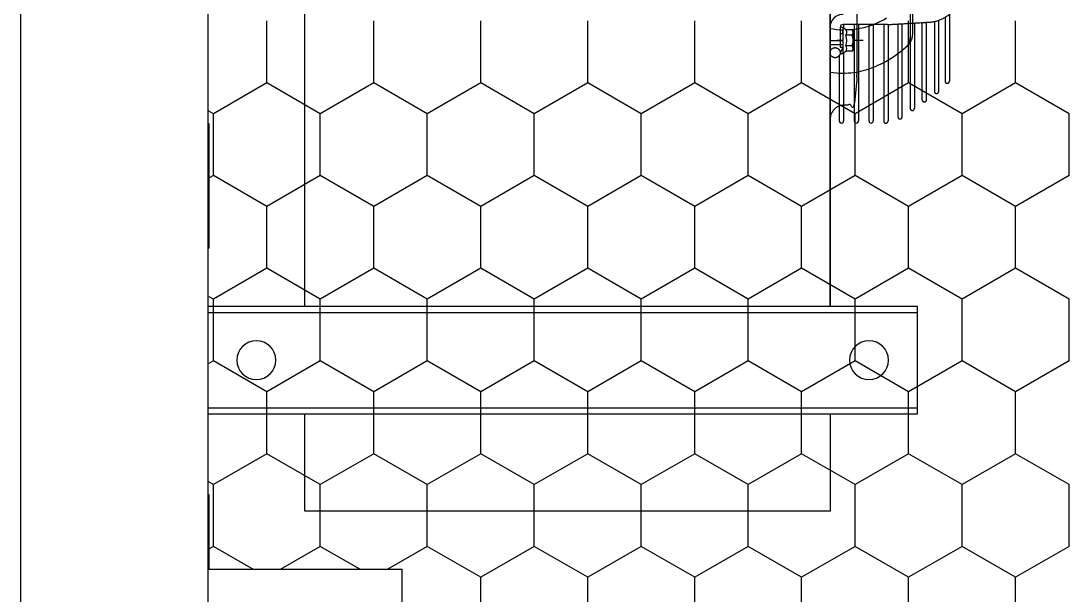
# Model space of a CAD drawing. Header units: millimetres. Extents: x 65390 to 71510, y 46362 to 50796.
# Drawn here: x 68687.9 to 68741.8, y 48424.8 to 48454.2 of the extents above; entities that cross this region are included whole.
import ezdxf

# ---------------------------------------------------------------- set-up
doc = ezdxf.new("R2010")
doc.units = ezdxf.units.MM
doc.linetypes.add('DASHED', pattern=[19.05, 12.7, -6.35])
for name, color, linetype in [('DIŞ PANEL', 21, 'Continuous'), ('Kıtc-002 Çizgi', 7, 'Continuous'), ('Kıtc-028 Yer Izgarası', 252, 'Continuous'), ('Kıtc-034 Soğuk Oda', 1, 'Continuous')]:
    doc.layers.add(name, color=color, linetype=linetype)
doc.layers.add('MIM_Sktürk', color=251, linetype='Continuous', lineweight=9)
doc.layers.add('WALL INTERNAL', color=7, linetype='Continuous', lineweight=50)

# ---------------------------------------------------------------- blocks, each defined once
blk = doc.blocks.new('İÇ-DOLU-2514-B-B-(80)')
at = {"layer": 'DIŞ PANEL'}
blk.add_lwpolyline([(0, 81), (2514, 81), (2514, -15), (0, -15)], close=True, dxfattribs=at)
blk = doc.blocks.new('A$C50763B7D')
at = {"layer": 'Kıtc-034 Soğuk Oda'}
for p, q in [((109.807, 42.906), (109.807, 6.406)), ((114.693, 42.906), (114.693, 6.406)), ((109.5, 37.906), (10.5, 37.906)), ((120, 37.906), (115, 37.906)), ((120, 37.906), (115, 37.906)), ((120, 10.906), (120, 37.906)), ((10.5, 10.906), (109.5, 10.906)), ((95.154, 10.906), (96.456, 10.906)), ((109.5, 10.906), (99.84, 10.906)), ((115, 10.906), (120, 10.906)), ((95.006, 7.959), (95.006, 10.241)), ((95.476, 10.389), (95.476, 10.241)), ((95.006, 10.21), (95.178, 10.21)), ((95.828, 9.197), (95.828, 9.723)), ((96.105, 9.771), (96.105, 10.093))]:
    blk.add_line(p, q, dxfattribs=at)
for points in [[(109.5, 6.406), (109.5, 42.906), (115, 42.906), (115, 6.406)], [(96.456, 10.389), (96.493, 10.389), (96.493, 10.241), (96.179, 10.241), (95.476, 10.241), (95.154, 10.241), (95.154, 10.389), (95.476, 10.389), (96.179, 10.389), (96.179, 10.241)]]:
    blk.add_lwpolyline(points, close=True, dxfattribs=at)
for points in [[(64.84, 10.906), (97.844, 10.906), (96.043, 10.906), (96.043, 10.759), (96.043, 10.241)], [(95.828, 10.906), (95.828, 10.241), (95.828, 10.55)], [(96.599, 10.432), (97.844, 10.432), (99.271, 10.432), (99.954, 10.432)], [(96.477, 10.21), (97.844, 10.21), (99.271, 10.21), (99.954, 10.21)], [(95.006, 9.67), (97.844, 9.67), (99.271, 9.67), (99.954, 9.67)], [(95.006, 9.448), (97.966, 9.448), (99.149, 9.448), (99.962, 9.448)], [(95.006, 8.909), (97.966, 8.909), (99.149, 8.909), (99.964, 8.909)], [(95.006, 8.687), (97.966, 8.687), (99.149, 8.687), (99.963, 8.687)], [(95.006, 7.925), (97.892, 7.925), (99.223, 7.925), (99.963, 7.925)], [(94.933, 6.57), (97.892, 6.57), (99.223, 6.57), (99.321, 6.57)], [(98.878, 6.168), (97.965, 6.168), (94.91, 6.168)], [(94.482, 4.768), (97.39, 4.768), (97.917, 4.768)]]:
    blk.add_lwpolyline(points, dxfattribs=at)
for centre in [(112.25, 40.406), (112.25, 8.906)]:
    blk.add_circle(centre, 1, dxfattribs=at)
at = {"layer": 'Kıtc-034 Soğuk Oda', "extrusion": (0, 0, -1)}
for centre, major_axis, start_param, end_param in [((95.154, 10.241), (-0.471, 0.471), 5.497787, 7.068583), ((91.229, 10.146), (2.866, 2.866), 0.596681, 0.761961), ((93.296, 10.254), (2.979, 2.979), 0.629818, 0.784009), ((95.154, 10.241), (-0.105, 0.105), 5.497787, 7.068583), ((93.296, 10.265), (2.979, 2.979), 0.786787, 1.055595), ((99.967, 10.321), (-0.0784, 0.0784), 0.667459, 4.001115), ((99.967, 10.321), (-0.0784, 0.0784), 0.667459, 4.001115), ((91.229, 10.158), (-2.866, 2.866), 2.424874, 2.632429), ((95.828, 10.877), (0.588, 0.588), 2.016358, 2.696031), ((96.243, 10.271), (-0.16, 0.16), 3.26588, 4.588102), ((99.962, 9.559), (-0.0784, 0.0784), 0.783836, 3.950291), ((99.963, 9.559), (-0.0784, 0.0784), 0.783836, 3.950291), ((91.277, 10.117), (-2.826, 2.826), 2.625965, 2.912328), ((92.627, 10.46), (-3.472, 3.472), 2.628289, 2.870409), ((99.963, 8.798), (-0.0784, 0.0784), 0.791253, 3.926991), ((91.309, 7.959), (-2.614, 2.614), 2.356194, 2.412803), ((91.375, 11.171), (4.49, 4.49), 1.300028, 1.504436), ((95.474, 8.226), (-1.033, 1.033), 3.829685, 3.927249), ((95.487, 8.108), (0.949, 0.949), 2.156218, 2.259453), ((95.529, 7.902), (0.8, 0.8), 2.041244, 2.156946), ((95.61, 7.658), (0.618, 0.618), 1.90484, 2.042285), ((99.314, 6.681), (0.0784, 0.0784), -0.794299, 2.356194), ((93.045, 5.931), (-1.307, 1.307), 2.322064, 2.419613)]:
    blk.add_ellipse(centre, major_axis=major_axis, ratio=1, start_param=start_param, end_param=end_param, dxfattribs=at)
at = {"layer": 'Kıtc-034 Soğuk Oda'}
for points, weights, knots in [([(99.84, 10.906), (82.34, 10.906), (64.84, 10.906), (65.146, 10.906), (65.363, 10.69), (65.579, 10.473), (65.579, 10.167), (65.579, 9.853), (65.579, 9.538), (82.364, 9.538), (99.149, 9.538), (99.149, 9.853), (99.149, 10.167), (99.149, 10.473), (99.366, 10.69), (99.582, 10.906), (99.888, 10.906), (99.58, 10.906), (99.271, 10.906), (98.557, 10.906), (97.844, 10.906)], [1, 1, 1, 0.923879532511, 1, 0.923879532511, 1, 1, 1, 1, 1, 1, 1, 0.923879532509, 1, 0.923879532509, 1, 1, 1, 1, 1], [0, 0, 0, 1, 1, 1.785398, 1.785398, 2.570796, 2.570796, 3.570796, 3.570796, 4.570796, 4.570796, 5.570796, 5.570796, 6.356194, 6.356194, 7.141593, 7.141593, 8.141593, 8.141593, 9.141593, 9.141593, 9.141593]), ([(96.456, 10.389), (96.197, 10.389), (96.197, 10.648), (96.197, 10.906), (96.456, 10.906), (96.715, 10.906), (96.715, 10.648), (96.715, 10.389), (96.456, 10.389)], [1, 0.707106781187, 1, 0.707106781187, 1, 0.707106781187, 1, 0.707106781187, 1], [0, 0, 0, 1.570796, 1.570796, 3.141593, 3.141593, 4.712389, 4.712389, 6.283185, 6.283185, 6.283185]), ([(95.55, 9.771), (95.55, 9.932), (95.55, 10.093), (95.412, 9.985), (95.273, 10.093), (95.273, 9.932), (95.273, 9.771), (95.273, 9.77), (95.273, 9.768), (95.312, 9.746), (95.351, 9.723), (95.828, 9.723), (96.304, 9.723), (96.343, 9.746), (96.382, 9.768), (96.382, 9.77), (96.382, 9.771), (96.382, 9.932), (96.382, 10.093), (96.442, 10.167), (96.502, 10.241), (95.828, 10.241), (95.153, 10.241), (95.213, 10.167), (95.273, 10.093)], [1, 1, 1, 0.789310470487, 1, 1, 1, 1, 1, 1, 1, 1, 1, 1, 1, 1, 1, 1, 1, 1, 1, 1, 1, 1, 1], [0, 0, 0, 1, 1, 2.322222, 2.322222, 3.322222, 3.322222, 4.322222, 4.322222, 5.322222, 5.322222, 6.322222, 6.322222, 7.322222, 7.322222, 8.322222, 8.322222, 9.322222, 9.322222, 10.322222, 10.322222, 11.322222, 11.322222, 12.322222, 12.322222, 12.322222]), ([(96.382, 9.771), (96.243, 9.663), (96.105, 9.771), (95.828, 9.673), (95.55, 9.771), (95.412, 9.663), (95.273, 9.771)], [1, 0.789310470464, 1, 0.942809041584, 1, 0.789310470464, 1], [0, 0, 0, 1.322222, 1.322222, 2.001896, 2.001896, 3.324118, 3.324118, 3.324118]), ([(95.006, 8.147), (96.486, 8.147), (97.966, 8.147), (98.557, 8.147), (99.149, 8.147), (99.555, 8.147), (99.962, 8.147), (100.026, 8.148), (100.059, 8.092), (100.091, 8.037), (100.059, 7.981), (100.027, 7.925), (99.963, 7.925)], [1, 1, 1, 1, 1, 1, 1, 0.865282725601, 1, 0.865282725601, 1, 0.865282725601, 1], [0, 0, 0, 1, 1, 2, 2, 3, 3, 4.050164, 4.050164, 5.100329, 5.100329, 6.150493, 6.150493, 6.150493]), ([(95, 7.75), (94.945, 6.782), (94.89, 5.814), (94.79, 4.228), (93.207, 4.09), (93.115, 4.077), (93.024, 4.064), (91.662, 4.064), (90.299, 4.064), (89.248, 4.67), (88.197, 5.276)], [1, 1, 1, 0.758325483999, 1, 1, 1, 1, 1, 1, 1], [0, 0, 0, 1, 1, 2.420112, 2.420112, 3.420112, 3.420112, 4.420112, 4.420112, 5.420112, 5.420112, 5.420112]), ([(95.474, 6.658), (93.015, 6.658), (90.556, 6.658), (89.789, 6.658), (89.113, 7.019)], [1, 1, 1, 0.970123420627, 1], [0, 0, 0, 1, 1, 1.490115, 1.490115, 1.490115]), ([(95.474, 6.766), (93.015, 6.766), (90.556, 6.766), (89.816, 6.766), (89.164, 7.114)], [1, 1, 1, 0.970123420627, 1], [0, 0, 0, 1, 1, 1.490115, 1.490115, 1.490115]), ([(94.981, 7.415), (95.901, 7.415), (96.822, 7.415), (98.022, 7.415), (99.223, 7.415), (99.487, 7.415), (99.752, 7.415), (99.862, 7.415), (99.862, 7.305), (99.862, 7.195), (99.752, 7.194), (99.487, 7.194), (99.223, 7.194), (97.997, 7.194), (96.771, 7.194), (95.87, 7.194), (94.968, 7.194)], [1, 1, 1, 1, 1, 1, 1, 0.710246643459, 1, 0.710246643459, 1, 1, 1, 1, 1, 1, 1], [0, 0, 0, 1, 1, 2, 2, 3, 3, 4.561896, 4.561896, 6.123791, 6.123791, 7.123791, 7.123791, 8.123791, 8.123791, 9.123791, 9.123791, 9.123791]), ([(94.946, 6.792), (96.005, 6.792), (97.065, 6.792), (98.144, 6.792), (99.223, 6.792), (99.268, 6.792), (99.313, 6.792), (99.378, 6.792), (99.41, 6.737), (99.443, 6.681), (99.411, 6.625), (99.379, 6.57), (99.314, 6.57)], [1, 1, 1, 1, 1, 1, 1, 0.865282725606, 1, 0.865282725606, 1, 0.865282725606, 1], [0, 0, 0, 1, 1, 2, 2, 3, 3, 4.050164, 4.050164, 5.100329, 5.100329, 6.150493, 6.150493, 6.150493]), ([(95.991, 6.871), (96.04, 6.895), (96.083, 6.926), (96.121, 6.953), (96.152, 6.988), (95.897, 6.651), (95.474, 6.658)], [1, 0.996267402492, 1, 0.993539279801, 1, 0.891942634525, 1], [0, 0, 0, 0.172857, 0.172857, 0.400324, 0.400324, 1.33867, 1.33867, 1.33867]), ([(98.878, 6.168), (98.989, 6.166), (98.988, 6.056), (98.987, 5.946), (98.877, 5.946), (98.411, 5.946), (97.945, 5.946), (96.42, 5.946), (94.894, 5.946)], [1, 0.709328460322, 1, 0.709328460322, 1, 1, 1, 1, 1], [0, 0, 0, 1.564503, 1.564503, 3.129005, 3.129005, 4.129005, 4.129005, 5.129005, 5.129005, 5.129005]), ([(94.853, 5.544), (96.352, 5.544), (97.85, 5.544), (98.146, 5.544), (98.441, 5.544), (98.552, 5.543), (98.551, 5.432), (98.551, 5.322), (98.44, 5.322), (98.101, 5.322), (97.761, 5.322), (96.276, 5.322), (94.791, 5.322)], [1, 1, 1, 1, 1, 0.708678466812, 1, 0.708678466812, 1, 1, 1, 1, 1], [0, 0, 0, 1, 1, 2, 2, 3.566346, 3.566346, 5.132692, 5.132692, 6.132692, 6.132692, 7.132692, 7.132692, 7.132692]), ([(94.636, 4.99), (96.103, 4.99), (97.569, 4.99), (97.744, 4.99), (97.918, 4.99), (98.029, 4.989), (98.028, 4.879), (98.028, 4.768), (97.917, 4.768)], [1, 1, 1, 1, 1, 0.708678466812, 1, 0.708678466812, 1], [0, 0, 0, 1, 1, 2, 2, 3.566346, 3.566346, 5.132692, 5.132692, 5.132692])]:
    blk.add_rational_spline(points, weights, degree=2, knots=knots, dxfattribs=at)
blk = doc.blocks.new('A$C395D4C7C')
at = {"layer": 'Kıtc-028 Yer Izgarası'}
for p, q in [((10, 79.918), (13.827, 79.918)), ((11.192, 79.709), (11.071, 79.918)), ((13.828, 79.917), (13.876, 80)), ((14.367, 79.709), (14.51, 79.955)), ((20.717, 79.709), (20.586, 79.937)), ((23.892, 79.709), (24.018, 79.926)), ((26.529, 79.918), (26.482, 80)), ((26.527, 79.918), (32.877, 79.918)), ((30.242, 79.709), (30.121, 79.918)), ((32.878, 79.917), (32.926, 80)), ((33.417, 79.709), (33.551, 79.94)), ((10, 77.643), (11.192, 79.709)), ((11.192, 79.709), (14.367, 79.709)), ((15.955, 76.959), (14.367, 79.709)), ((19.13, 76.959), (20.717, 79.709)), ((20.717, 79.709), (23.892, 79.709)), ((25.48, 76.959), (23.892, 79.709)), ((28.655, 76.959), (30.242, 79.709)), ((30.242, 79.709), (33.417, 79.709)), ((35.005, 76.959), (33.417, 79.709)), ((14.367, 74.209), (15.955, 76.959)), ((15.955, 76.959), (19.13, 76.959)), ((20.717, 74.209), (19.13, 76.959)), ((23.892, 74.209), (25.48, 76.959)), ((25.48, 76.959), (28.655, 76.959)), ((30.242, 74.209), (28.655, 76.959)), ((33.417, 74.209), (35.005, 76.959)), ((35.005, 76.959), (38.18, 76.959)), ((11.192, 74.209), (10, 76.274)), ((10, 72.144), (11.192, 74.209)), ((11.192, 74.209), (14.367, 74.209)), ((15.955, 71.46), (14.367, 74.209)), ((19.13, 71.46), (20.717, 74.209)), ((20.717, 74.209), (23.892, 74.209)), ((25.48, 71.46), (23.892, 74.209)), ((28.655, 71.46), (30.242, 74.209)), ((30.242, 74.209), (33.417, 74.209)), ((35.005, 71.46), (33.417, 74.209)), ((14.367, 68.71), (15.955, 71.46)), ((15.955, 71.46), (19.13, 71.46)), ((20.717, 68.71), (19.13, 71.46)), ((23.892, 68.71), (25.48, 71.46)), ((25.48, 71.46), (28.655, 71.46)), ((30.242, 68.71), (28.655, 71.46)), ((33.417, 68.71), (35.005, 71.46)), ((35.005, 71.46), (38.18, 71.46)), ((11.192, 68.71), (10, 70.775)), ((9.605, 65.96), (11.192, 68.71)), ((11.192, 68.71), (14.367, 68.71)), ((15.955, 65.96), (14.367, 68.71)), ((19.13, 65.96), (20.717, 68.71)), ((20.717, 68.71), (23.892, 68.71)), ((25.48, 65.96), (23.892, 68.71)), ((28.655, 65.96), (30.242, 68.71)), ((30.242, 68.71), (33.417, 68.71)), ((35.005, 65.96), (33.417, 68.71)), ((6.43, 65.96), (9.605, 65.96)), ((11.192, 63.211), (9.605, 65.96)), ((14.367, 63.211), (15.955, 65.96)), ((15.955, 65.96), (19.13, 65.96)), ((20.717, 63.211), (19.13, 65.96)), ((23.892, 63.211), (25.48, 65.96)), ((25.48, 65.96), (28.655, 65.96)), ((30.242, 63.211), (28.655, 65.96)), ((33.417, 63.211), (35.005, 65.96)), ((35.005, 65.96), (38.18, 65.96)), ((9.605, 60.461), (11.192, 63.211)), ((11.192, 63.211), (14.367, 63.211)), ((15.955, 60.461), (14.367, 63.211)), ((19.13, 60.461), (20.717, 63.211)), ((20.717, 63.211), (23.892, 63.211)), ((25.48, 60.461), (23.892, 63.211)), ((28.655, 60.461), (30.242, 63.211)), ((30.242, 63.211), (33.417, 63.211)), ((35.005, 60.461), (33.417, 63.211)), ((6.43, 60.461), (9.605, 60.461)), ((11.192, 57.712), (9.605, 60.461)), ((14.367, 57.711), (15.955, 60.461)), ((15.955, 60.461), (19.13, 60.461)), ((20.717, 57.712), (19.13, 60.461)), ((23.892, 57.711), (25.48, 60.461)), ((25.48, 60.461), (28.655, 60.461)), ((30.242, 57.712), (28.655, 60.461)), ((33.417, 57.711), (35.005, 60.461)), ((35.005, 60.461), (38.18, 60.461)), ((9.605, 54.962), (11.192, 57.711)), ((11.192, 57.712), (14.367, 57.712)), ((15.955, 54.962), (14.367, 57.712)), ((19.13, 54.962), (20.717, 57.711)), ((20.717, 57.712), (23.892, 57.712)), ((25.48, 54.962), (23.892, 57.712)), ((28.655, 54.962), (30.242, 57.711)), ((30.242, 57.712), (33.417, 57.712)), ((35.005, 54.962), (33.417, 57.712)), ((6.43, 54.962), (9.605, 54.962)), ((11.192, 52.212), (9.605, 54.962)), ((14.367, 52.212), (15.955, 54.962)), ((15.955, 54.962), (19.13, 54.962)), ((20.717, 52.212), (19.13, 54.962)), ((23.892, 52.212), (25.48, 54.962)), ((25.48, 54.962), (28.655, 54.962)), ((30.242, 52.212), (28.655, 54.962)), ((33.417, 52.212), (35.005, 54.962)), ((35.005, 54.962), (38.18, 54.962)), ((9.605, 49.463), (11.192, 52.212)), ((11.192, 52.212), (14.367, 52.212)), ((15.955, 49.463), (14.367, 52.212)), ((19.13, 49.463), (20.717, 52.212)), ((20.717, 52.212), (23.892, 52.212)), ((25.48, 49.463), (23.892, 52.212)), ((28.655, 49.463), (30.242, 52.212)), ((30.242, 52.212), (33.417, 52.212)), ((35.005, 49.463), (33.417, 52.212)), ((6.43, 49.463), (9.605, 49.463)), ((11.192, 46.713), (9.605, 49.463)), ((14.367, 46.713), (15.955, 49.463)), ((15.955, 49.463), (19.13, 49.463)), ((20.717, 46.713), (19.13, 49.463)), ((23.892, 46.713), (25.48, 49.463)), ((25.48, 49.463), (28.655, 49.463)), ((30.242, 46.713), (28.655, 49.463)), ((33.417, 46.713), (35.005, 49.463)), ((35.005, 49.463), (38.18, 49.463)), ((9.605, 43.963), (11.192, 46.713)), ((11.192, 46.713), (14.367, 46.713)), ((15.955, 43.963), (14.367, 46.713)), ((19.13, 43.963), (20.717, 46.713)), ((20.717, 46.713), (23.892, 46.713)), ((25.48, 43.963), (23.892, 46.713)), ((28.655, 43.963), (30.242, 46.713)), ((30.242, 46.713), (33.417, 46.713)), ((35.005, 43.963), (33.417, 46.713)), ((6.43, 43.963), (9.605, 43.963)), ((11.192, 41.214), (9.605, 43.963)), ((14.367, 41.214), (15.955, 43.963)), ((15.955, 43.963), (19.13, 43.963)), ((20.717, 41.214), (19.13, 43.963)), ((23.892, 41.214), (25.48, 43.963)), ((25.48, 43.963), (28.655, 43.963)), ((30.242, 41.214), (28.655, 43.963)), ((33.417, 41.214), (35.005, 43.963)), ((35.005, 43.963), (38.18, 43.963)), ((9.605, 38.464), (11.192, 41.214)), ((11.192, 41.214), (14.367, 41.214)), ((15.955, 38.464), (14.367, 41.214)), ((19.13, 38.464), (20.717, 41.214)), ((20.717, 41.214), (23.892, 41.214)), ((25.48, 38.464), (23.892, 41.214)), ((28.655, 38.464), (30.242, 41.214)), ((30.242, 41.214), (33.417, 41.214)), ((35.005, 38.464), (33.417, 41.214)), ((6.43, 38.464), (9.605, 38.464)), ((11.192, 35.714), (9.605, 38.464)), ((14.367, 35.714), (15.955, 38.464)), ((15.955, 38.464), (19.13, 38.464)), ((20.717, 35.714), (19.13, 38.464)), ((23.892, 35.714), (25.48, 38.464)), ((25.48, 38.464), (28.655, 38.464)), ((30.242, 35.714), (28.655, 38.464)), ((33.417, 35.714), (35.005, 38.464)), ((35.005, 38.464), (38.18, 38.464)), ((11.192, 35.714), (14.367, 35.714)), ((20.717, 35.714), (23.892, 35.714)), ((30.242, 35.714), (33.417, 35.714))]:
    blk.add_line(p, q, dxfattribs=at)
for points in [[(0, 0), (120, 0), (120, 80), (0, 80)], [(0, 70), (10, 70), (10, 80), (0, 80)]]:
    blk.add_lwpolyline(points, close=True, dxfattribs=at)

msp = doc.modelspace()

# ---------------------------------------------------------------- block references
at = {"layer": 'Kıtc-002 Çizgi', "xscale": -1, "rotation": 90}
msp.add_blockref('A$C50763B7D', (68740.418, 48549.067), dxfattribs=at)
at = {"layer": 'MIM_Sktürk', "linetype": 'DASHED', "rotation": 90}
msp.add_blockref('A$C395D4C7C', (68777.512, 48416.06), dxfattribs=at)
at = {"layer": 'WALL INTERNAL', "xscale": 0.1, "yscale": 0.1, "zscale": 0.1, "rotation": 90.00000000000001}
msp.add_blockref('İÇ-DOLU-2514-B-B-(80)', (68696.012, 48357.539), dxfattribs=at)

doc.saveas('drawing.dxf')
